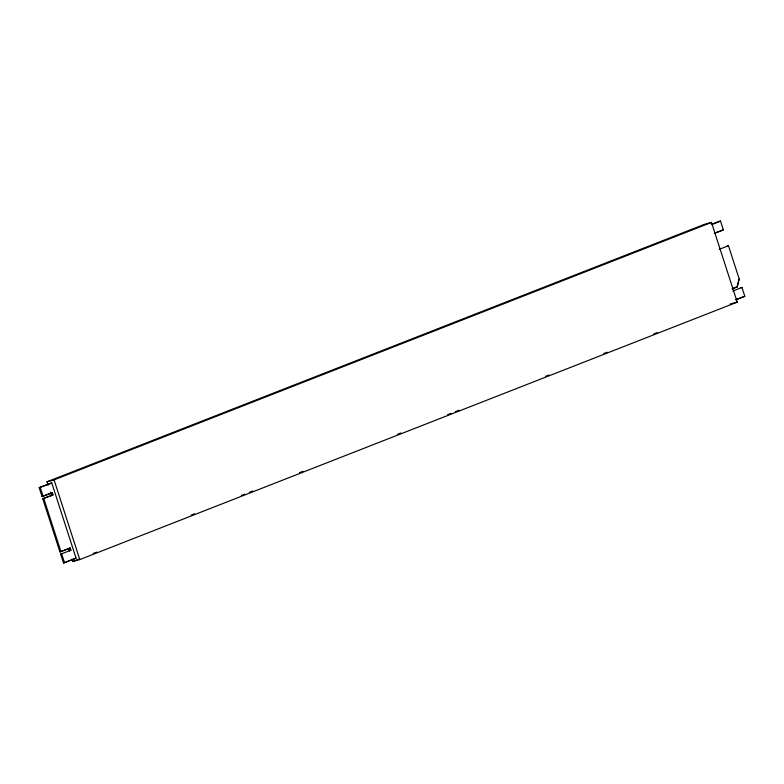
<?xml version="1.0" encoding="UTF-8"?>
<svg xmlns="http://www.w3.org/2000/svg" width="784" height="784" viewBox="0 0 784 784"><rect width="100%" height="100%" fill="white"/><g stroke="black" fill="none" stroke-linecap="round" stroke-linejoin="round"><path stroke-width="1.18" d="M732.207 288.875L737.176 286.924L739.185 278.918L728.463 245.735L727.454 246.009M737.097 286.954L739.185 278.918M48.118 485.247L47.001 481.788L704.414 224.342L711.49 222.421L737.234 302.124L79.811 559.57L72.745 561.491L72.001 559.178M47.001 481.788L54.067 479.867L711.49 222.421M39.2 487.697L51.754 482.905L76.068 558.179L64.523 562.696L63.514 562.971L60.652 554.121L70.903 550.231L70.188 548.016L59.937 551.907L42.777 498.771L53.018 494.88L52.303 492.666L42.062 496.556L39.2 487.697L51.754 482.905M711.558 224.4L720.486 221.029L723.348 229.879L714.293 233.426M711.431 224.567L720.486 221.029M714.42 233.26L723.348 229.879M42.062 496.556L52.303 492.666M42.777 498.771L53.018 494.88M719.232 249.351L728.463 245.735M59.937 551.907L70.188 548.016M732.168 288.757L736.166 287.199M732.883 290.991L741.938 287.444L744.8 296.303L735.745 299.841M63.514 562.971L76.068 558.179M735.872 299.674L744.8 296.303M72.745 561.491L78.439 559.257M93.247 553.455L96.667 552.122M191.237 515.088L194.657 513.745M241.374 495.449L244.784 494.116M249.341 492.332L252.762 490.99M299.478 472.693L302.898 471.36M397.459 434.326L400.879 432.984M447.595 414.697L451.016 413.354M455.573 411.571L458.993 410.228M545.586 376.32L548.996 374.987M603.69 353.564L607.11 352.232M653.817 333.935L657.237 332.592M736.078 287.228L737.176 286.924M740.929 287.718L741.938 287.444M730.159 304.035L737.234 302.124M70.903 550.231L69.884 550.505L69.178 548.29M60.652 554.121L61.662 553.847L64.523 562.696M54.067 479.867L79.811 559.57M51.293 492.94L52.009 495.155M50.352 492.185L51.479 495.645M68.639 548.78L69.384 551.093M40.209 487.423L43.071 496.282M43.786 498.497L60.946 551.632"/></g></svg>
